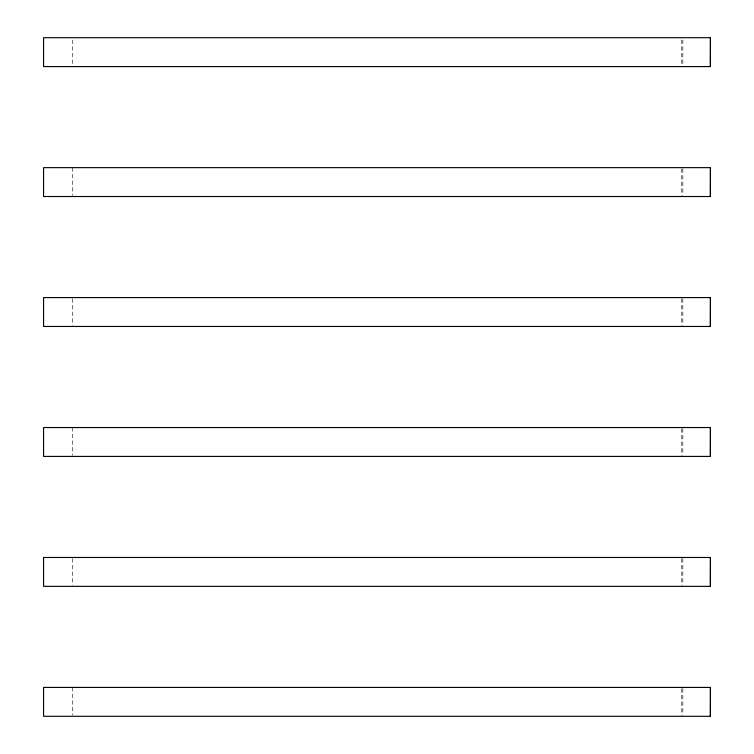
<?xml version="1.0" encoding="UTF-8"?>
<svg xmlns="http://www.w3.org/2000/svg" width="754" height="754" viewBox="0 0 754 754"><rect width="100%" height="100%" fill="white"/><g stroke="black" fill="none" stroke-linecap="round" stroke-linejoin="round"><path stroke-width="0.57" stroke-dasharray="3.77 2.83" d="M682.841 40.009L682.841 65.419M682.841 168.802L682.841 195.371M682.841 298.744L682.841 325.313M682.841 428.687L682.841 455.256M682.841 558.629L682.841 585.198M682.841 688.581L682.841 715.141M681.757 40.009L681.757 65.419M681.757 168.802L681.757 195.371M681.757 298.744L681.757 325.313M681.757 428.687L681.757 455.256M681.757 558.629L681.757 585.198M681.757 688.581L681.757 715.141M72.441 40.009L72.441 65.419M72.441 167.642L72.441 195.371M72.441 298.744L72.441 325.313M72.441 427.537L72.441 455.256M72.441 558.629L72.441 585.198M72.441 687.422L72.441 715.141"/><path stroke-width="1.13" d="M710.438 37.7L43.562 37.7L43.562 66.578L710.438 66.578L710.438 37.7L710.353 66.578M710.438 167.642L43.562 167.642L43.562 196.521L710.438 196.521L710.438 167.642L710.353 196.521M710.438 297.585L43.562 297.585L43.562 326.463L710.438 326.463L710.438 297.585L710.353 326.463M710.438 427.537L43.562 427.537L43.562 456.415L710.438 456.415L710.438 427.537L710.353 456.415M710.438 557.479L43.562 557.479L43.562 586.358L710.438 586.358L710.438 557.479L710.353 586.358M710.438 687.422L43.562 687.422L43.562 716.3L710.438 716.3L710.438 687.422L710.353 716.3"/></g></svg>
